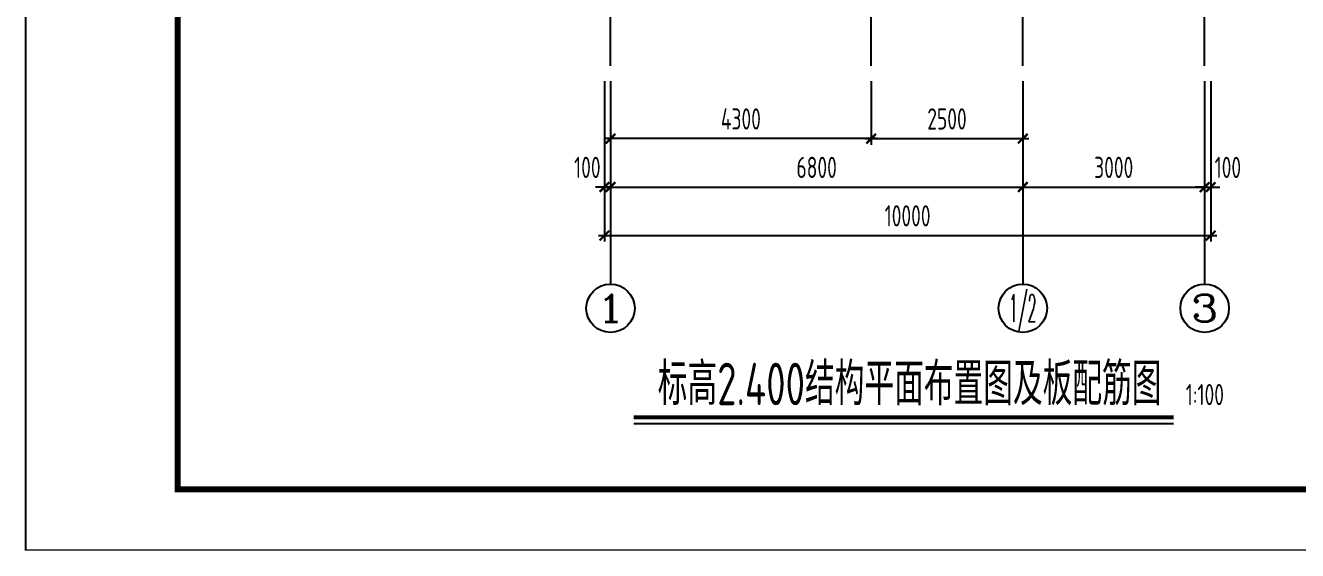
# Model space of a CAD drawing. Extents: x 287149 to 898857, y 100802 to 160212.
# Drawn here: x 710637 to 731619, y 100812 to 109480 of the extents above; entities that cross this region are included whole.
import ezdxf
from ezdxf.enums import TextEntityAlignment as Align

# ---------------------------------------------------------------- set-up
doc = ezdxf.new("R2010")
doc.units = 0
doc.header["$LTSCALE"] = 1000
doc.linetypes.add('DOTE', pattern=[2.42, 2, -0.2, 0.02, -0.2])
doc.layers.get('0').update_dxf_attribs({"linetype": 'CONTINUOUS'})
doc.layers.get('DEFPOINTS').update_dxf_attribs({"linetype": 'CONTINUOUS'})
for name, color, linetype in [('AXIS', 8, 'DOTE'), ('AXIS_DIM', 3, 'CONTINUOUS'), ('AXIS_TEXT', 3, 'CONTINUOUS'), ('FRAME', 3, 'CONTINUOUS'), ('TEXT', 7, 'CONTINUOUS'), ('填充', 8, 'CONTINUOUS'), ('第三道尺寸线', 4, 'CONTINUOUS')]:
    doc.layers.add(name, color=color, linetype=linetype)
doc.styles.add('_AXIS', font='complex.shx', dxfattribs={"bigfont": 'gbcbig.shx'})
doc.styles.add('COMPLEX', font='COMPLEX')
doc.styles.add('TSSD_Dimension', font='tssdeng.shx', dxfattribs={"width": 0.7, "bigfont": 'hztxt.shx'})
doc.styles.add('TSSD_Rein', font='tssdeng.shx', dxfattribs={"width": 0.7, "bigfont": 'hztxt.shx'})
doc.dimstyles.new('TSSD_100_100', dxfattribs={"dimtxt": 350, "dimasz": 150, "dimexe": 100, "dimexo": 250, "dimgap": 150, "dimtad": 1, "dimdec": 0, "dimzin": 0, "dimdsep": 46, "dimtxsty": 'TSSD_Dimension', "dimblk": 'ARCHTICK', "dimcen": 0, "dimdle": 100, "dimclrd": 3, "dimclre": 3, "dimclrt": 7, "dimadec": 0, "dimazin": 0, "dimtfac": 1, "dimtdec": 0, "dimtix": 1, "dimtmove": 2, "dimatfit": 3, "dimfxl": 100, "dimtolj": 1, "dimtzin": 0, "dimarcsym": 0})

# ---------------------------------------------------------------- blocks, each defined once
blk = doc.blocks.new('_ARCHTICK')
at = {"color": 0}
blk.add_lwpolyline([(-0.53033, -0.53033, 0.25, 0.25, 0), (0.53033, 0.53033, 0.5, 0.5, 0)], format="xyseb", dxfattribs=at)
blk = doc.blocks.new('*D242')
at = {"layer": 'AXIS_DIM', "color": 3, "lineweight": -2}
for p, q in [((720286.971394, 108561.708046), (720286.971394, 106711.784623)), ((727086.971394, 108561.708046), (727086.971394, 106711.784623)), ((720186.971394, 106811.784623), (727186.971394, 106811.784623))]:
    blk.add_line(p, q, dxfattribs=at)
at = {"layer": 'DEFPOINTS', "color": 0}
for p in [(720286.971394, 108811.708046), (727086.971394, 108811.708046), (727086.971394, 106811.784623)]:
    blk.add_point(p, dxfattribs=at)
at = {"layer": 'AXIS_DIM', "color": 3, "lineweight": -2, "xscale": 150, "yscale": 150, "zscale": 150, "rotation": 180}
blk.add_blockref('_ARCHTICK', (720286.971394, 106811.784623), dxfattribs=at)
at = {"layer": 'AXIS_DIM', "color": 3, "lineweight": -2, "xscale": 150, "yscale": 150, "zscale": 150}
blk.add_blockref('_ARCHTICK', (727086.971394, 106811.784623), dxfattribs=at)
at = {"layer": 'AXIS_DIM', "color": 7, "insert": (723686.971394, 107136.784623), "char_height": 350, "attachment_point": 5, "style": 'TSSD_Dimension'}
blk.add_mtext('\\A1;6800', dxfattribs=at)
blk = doc.blocks.new('*D243')
at = {"layer": 'AXIS_DIM', "color": 3, "lineweight": -2}
for p, q in [((727086.971394, 108561.708046), (727086.971394, 106711.784623)), ((730086.971394, 108561.708046), (730086.971394, 106711.784623)), ((726986.971394, 106811.784623), (730186.971394, 106811.784623))]:
    blk.add_line(p, q, dxfattribs=at)
at = {"layer": 'DEFPOINTS', "color": 0}
for p in [(727086.971394, 108811.708046), (730086.971394, 108811.708046), (730086.971394, 106811.784623)]:
    blk.add_point(p, dxfattribs=at)
at = {"layer": 'AXIS_DIM', "color": 3, "lineweight": -2, "xscale": 150, "yscale": 150, "zscale": 150, "rotation": 180}
blk.add_blockref('_ARCHTICK', (727086.971394, 106811.784623), dxfattribs=at)
at = {"layer": 'AXIS_DIM', "color": 3, "lineweight": -2, "xscale": 150, "yscale": 150, "zscale": 150}
blk.add_blockref('_ARCHTICK', (730086.971394, 106811.784623), dxfattribs=at)
at = {"layer": 'AXIS_DIM', "color": 7, "insert": (728586.971394, 107136.784623), "char_height": 350, "attachment_point": 5, "style": 'TSSD_Dimension'}
blk.add_mtext('\\A1;3000', dxfattribs=at)
blk = doc.blocks.new('*D244')
at = {"layer": 'AXIS_DIM', "color": 3, "lineweight": -2}
for p, q in [((720186.971394, 108561.708046), (720186.971394, 105911.784623)), ((730186.971394, 108561.708046), (730186.971394, 105911.784623)), ((720086.971394, 106011.784623), (730286.971394, 106011.784623))]:
    blk.add_line(p, q, dxfattribs=at)
at = {"layer": 'DEFPOINTS', "color": 0}
for p in [(720186.971394, 108811.708046), (730186.971394, 108811.708046), (730186.971394, 106011.784623)]:
    blk.add_point(p, dxfattribs=at)
at = {"layer": 'AXIS_DIM', "color": 3, "lineweight": -2, "xscale": 150, "yscale": 150, "zscale": 150, "rotation": 180}
blk.add_blockref('_ARCHTICK', (720186.971394, 106011.784623), dxfattribs=at)
at = {"layer": 'AXIS_DIM', "color": 3, "lineweight": -2, "xscale": 150, "yscale": 150, "zscale": 150}
blk.add_blockref('_ARCHTICK', (730186.971394, 106011.784623), dxfattribs=at)
at = {"layer": 'AXIS_DIM', "color": 7, "insert": (725186.971394, 106336.784623), "char_height": 350, "attachment_point": 5, "style": 'TSSD_Dimension'}
blk.add_mtext('\\A1;10000', dxfattribs=at)
blk = doc.blocks.new('*D245')
at = {"layer": 'AXIS_DIM', "color": 3, "lineweight": -2}
for p, q in [((730086.971394, 108561.708046), (730086.971394, 106711.784623)), ((730186.971394, 108561.708046), (730186.971394, 106711.784623)), ((730086.971394, 106811.784623), (729936.971394, 106811.784623)), ((730086.971394, 106811.784623), (730186.971394, 106811.784623)), ((730186.971394, 106811.784623), (730336.971394, 106811.784623))]:
    blk.add_line(p, q, dxfattribs=at)
at = {"layer": 'DEFPOINTS', "color": 0}
for p in [(730086.971394, 108811.708046), (730186.971394, 108811.708046), (730186.971394, 106811.784623)]:
    blk.add_point(p, dxfattribs=at)
at = {"layer": 'AXIS_DIM', "color": 3, "lineweight": -2, "xscale": 150, "yscale": 150, "zscale": 150}
blk.add_blockref('_ARCHTICK', (730086.971394, 106811.784623), dxfattribs=at)
at = {"layer": 'AXIS_DIM', "color": 3, "lineweight": -2, "xscale": 150, "yscale": 150, "zscale": 150, "rotation": 180}
blk.add_blockref('_ARCHTICK', (730186.971394, 106811.784623), dxfattribs=at)
at = {"layer": 'AXIS_DIM', "color": 7, "insert": (730469.214984, 107136.784623), "char_height": 350, "attachment_point": 5, "style": 'TSSD_Dimension'}
blk.add_mtext('\\A1;100', dxfattribs=at)
blk = doc.blocks.new('*D246')
at = {"layer": 'AXIS_DIM', "color": 3, "lineweight": -2}
for p, q in [((720186.971394, 108561.708046), (720186.971394, 106711.784623)), ((720286.971394, 108561.708046), (720286.971394, 106711.784623)), ((720186.971394, 106811.784623), (720036.971394, 106811.784623)), ((720286.971394, 106811.784623), (720186.971394, 106811.784623)), ((720286.971394, 106811.784623), (720436.971394, 106811.784623))]:
    blk.add_line(p, q, dxfattribs=at)
at = {"layer": 'DEFPOINTS', "color": 0}
for p in [(720186.971394, 108811.708046), (720286.971394, 108811.708046), (720186.971394, 106811.784623)]:
    blk.add_point(p, dxfattribs=at)
at = {"layer": 'AXIS_DIM', "color": 3, "lineweight": -2, "xscale": 150, "yscale": 150, "zscale": 150}
blk.add_blockref('_ARCHTICK', (720186.971394, 106811.784623), dxfattribs=at)
at = {"layer": 'AXIS_DIM', "color": 3, "lineweight": -2, "xscale": 150, "yscale": 150, "zscale": 150, "rotation": 180}
blk.add_blockref('_ARCHTICK', (720286.971394, 106811.784623), dxfattribs=at)
at = {"layer": 'AXIS_DIM', "color": 7, "insert": (719904.727804, 107136.784623), "char_height": 350, "attachment_point": 5, "style": 'TSSD_Dimension'}
blk.add_mtext('\\A1;100', dxfattribs=at)
blk = doc.blocks.new('_AXISO')
blk.add_circle((0, 0), 0.5)
at = {"layer": 'AXIS_TEXT', "style": 'COMPLEX', "width": 1.041667}
blk.add_attdef('A', text='', height=0.56, dxfattribs=at).set_placement((-0.25, -0.28), (0.25, -0.28), align=Align.FIT)
blk = doc.blocks.new('A$C2F0C53E4')
at = {"layer": 'FRAME', "lineweight": 18}
blk.add_line((0, 0), (0, 42000), dxfattribs=at)
at = {"layer": 'FRAME'}
for points, const_width in [([(10, 42010), (10, 10), (59410, 10), (59410, 42010)], 20), ([(2510, 41010), (2510, 1010), (58410, 1010), (58410, 41010)], 100)]:
    blk.add_lwpolyline(points, close=True, dxfattribs=dict(at, const_width=const_width))
blk = doc.blocks.new('*D288')
at = {"layer": 'DEFPOINTS', "color": 0}
for p in [(724586.971394, 108811.708046), (727086.971394, 108811.708046), (727086.971394, 107611.784623)]:
    blk.add_point(p, dxfattribs=at)
at = {"layer": '第三道尺寸线', "color": 3, "lineweight": -2}
for p, q in [((724586.971394, 108561.708046), (724586.971394, 107511.784623)), ((727086.971394, 108561.708046), (727086.971394, 107511.784623)), ((724486.971394, 107611.784623), (727186.971394, 107611.784623))]:
    blk.add_line(p, q, dxfattribs=at)
at = {"layer": '第三道尺寸线', "color": 3, "lineweight": -2, "xscale": 150, "yscale": 150, "zscale": 150, "rotation": 180}
blk.add_blockref('_ARCHTICK', (724586.971394, 107611.784623), dxfattribs=at)
at = {"layer": '第三道尺寸线', "color": 3, "lineweight": -2, "xscale": 150, "yscale": 150, "zscale": 150}
blk.add_blockref('_ARCHTICK', (727086.971394, 107611.784623), dxfattribs=at)
at = {"layer": '第三道尺寸线', "color": 7, "insert": (725836.971394, 107936.784623), "char_height": 350, "attachment_point": 5, "style": 'TSSD_Dimension'}
blk.add_mtext('\\A1;2500', dxfattribs=at)
blk = doc.blocks.new('*D289')
at = {"layer": 'DEFPOINTS', "color": 0}
for p in [(720286.971394, 108811.708046), (724586.971394, 108811.708046), (720286.971394, 107611.784623)]:
    blk.add_point(p, dxfattribs=at)
at = {"layer": '第三道尺寸线', "color": 3, "lineweight": -2}
for p, q in [((720286.971394, 108561.708046), (720286.971394, 107511.784623)), ((724586.971394, 108561.708046), (724586.971394, 107511.784623)), ((724686.971394, 107611.784623), (720186.971394, 107611.784623))]:
    blk.add_line(p, q, dxfattribs=at)
at = {"layer": '第三道尺寸线', "color": 3, "lineweight": -2, "xscale": 150, "yscale": 150, "zscale": 150, "rotation": 180}
blk.add_blockref('_ARCHTICK', (720286.971394, 107611.784623), dxfattribs=at)
at = {"layer": '第三道尺寸线', "color": 3, "lineweight": -2, "xscale": 150, "yscale": 150, "zscale": 150}
blk.add_blockref('_ARCHTICK', (724586.971394, 107611.784623), dxfattribs=at)
at = {"layer": '第三道尺寸线', "color": 7, "insert": (722436.971394, 107936.784623), "char_height": 350, "attachment_point": 5, "style": 'TSSD_Dimension'}
blk.add_mtext('\\A1;4300', dxfattribs=at)

msp = doc.modelspace()

# ---------------------------------------------------------------- linework, layer by layer
at = {"layer": 'AXIS'}
for p, q in [((720286.971, 108811.708), (720286.971, 137111.708)), ((730086.971, 108811.708), (730086.971, 137111.708)), ((724586.971, 108811.708), (724586.971, 116961.708)), ((727086.971, 108811.708), (727086.971, 116961.708))]:
    msp.add_line(p, q, dxfattribs=at)
at = {"layer": 'AXIS_TEXT'}
for p, q in [((720286.971, 108561.708), (720286.971, 105211.785)), ((727086.971, 108561.708), (727086.971, 105211.785)), ((730086.971, 108561.708), (730086.971, 105211.785))]:
    msp.add_line(p, q, dxfattribs=at)
at = {"layer": 'TEXT'}
msp.add_line((720669.899, 102911.785), (729574.883, 102911.785), dxfattribs=at)
at = {"layer": 'TEXT', "const_width": 70}
msp.add_lwpolyline([(729574.883, 103011.785), (720669.899, 103011.785)], dxfattribs=at)

# ---------------------------------------------------------------- block references
at = {"layer": 'AXIS_TEXT'}
ref = msp.add_blockref('_AXISO', (720286.971, 104811.785), dxfattribs=dict(at, xscale=800, yscale=800, zscale=800))
ref.add_attrib('A', '1', dxfattribs={"height": 452.548, "style": '_AXIS', "width": 2.333333}).set_placement((720060.697, 104585.51), (720513.246, 104585.51), align=Align.FIT)
ref = msp.add_blockref('_AXISO', (727086.971, 104811.785), dxfattribs=dict(at, xscale=800, yscale=800, zscale=800))
ref.add_attrib('A', '1/2', dxfattribs={"height": 452.5483, "style": '_AXIS', "width": 0.411765}).set_placement((726860.697, 104585.51), (727313.246, 104585.51), align=Align.FIT)
ref = msp.add_blockref('_AXISO', (730086.971, 104811.785), dxfattribs=dict(at, xscale=800, yscale=800, zscale=800))
ref.add_attrib('A', '3', dxfattribs={"height": 452.548, "style": '_AXIS', "width": 1.5}).set_placement((729860.697, 104585.51), (730313.246, 104585.51), align=Align.FIT)
at = {"layer": '填充'}
msp.add_blockref('A$C2F0C53E4', (710636.971, 100811.708), dxfattribs=at)

# ---------------------------------------------------------------- texts
at = {"layer": 'TEXT', "linetype": 'ByBlock', "style": 'TSSD_Rein', "width": 0.7}
msp.add_text('标高2.400结构平面布置图及板配筋图', height=700, dxfattribs=at).set_placement((729374.883, 103211.785), align=Align.RIGHT)
msp.add_text('1:100', height=350, dxfattribs=at).set_placement((729774.883, 103211.785))

# ---------------------------------------------------------------- dimensions: what is measured, and where the dimension line sits
at = {"layer": 'AXIS_DIM'}
dim = msp.add_linear_dim(base=(720186.971, 106811.785), p1=(720286.971, 108811.708), p2=(720186.971, 108811.708), angle=180, dimstyle='TSSD_100_100', dxfattribs=at)
dim.commit()
dim.dimension.update_dxf_attribs({"geometry": '*D246', "text_midpoint": (719904.728, 107136.785), "dimtype": 160})
for p1, p2, distance, picture, middle in [((720186.971, 108811.708), (730186.971, 108811.708), -2799.923, '*D244', (725186.971, 106336.785)), ((720286.971, 108811.708), (727086.971, 108811.708), -1999.923, '*D242', (723686.971, 107136.785)), ((727086.971, 108811.708), (730086.971, 108811.708), -1999.923, '*D243', (728586.971, 107136.785))]:
    dim = msp.add_aligned_dim(p1=p1, p2=p2, distance=distance, dimstyle='TSSD_100_100', dxfattribs=at)
    dim.commit()
    dim.dimension.update_dxf_attribs({"geometry": picture, "text_midpoint": middle})
dim = msp.add_linear_dim(base=(730186.971, 106811.785), p1=(730086.971, 108811.708), p2=(730186.971, 108811.708), dimstyle='TSSD_100_100', dxfattribs=at)
dim.commit()
dim.dimension.update_dxf_attribs({"geometry": '*D245', "text_midpoint": (730469.215, 107136.785), "dimtype": 160})
at = {"layer": '第三道尺寸线'}
for base, p2, picture, middle in [((720286.971, 107611.785), (720286.971, 108811.708), '*D289', (722436.971, 107936.785)), ((727086.971, 107611.785), (727086.971, 108811.708), '*D288', (725836.971, 107936.785))]:
    dim = msp.add_linear_dim(base=base, p1=(724586.971, 108811.708), p2=p2, angle=180, dimstyle='TSSD_100_100', dxfattribs=at)
    dim.commit()
    dim.dimension.update_dxf_attribs({"geometry": picture, "text_midpoint": middle})

doc.saveas('drawing.dxf')
